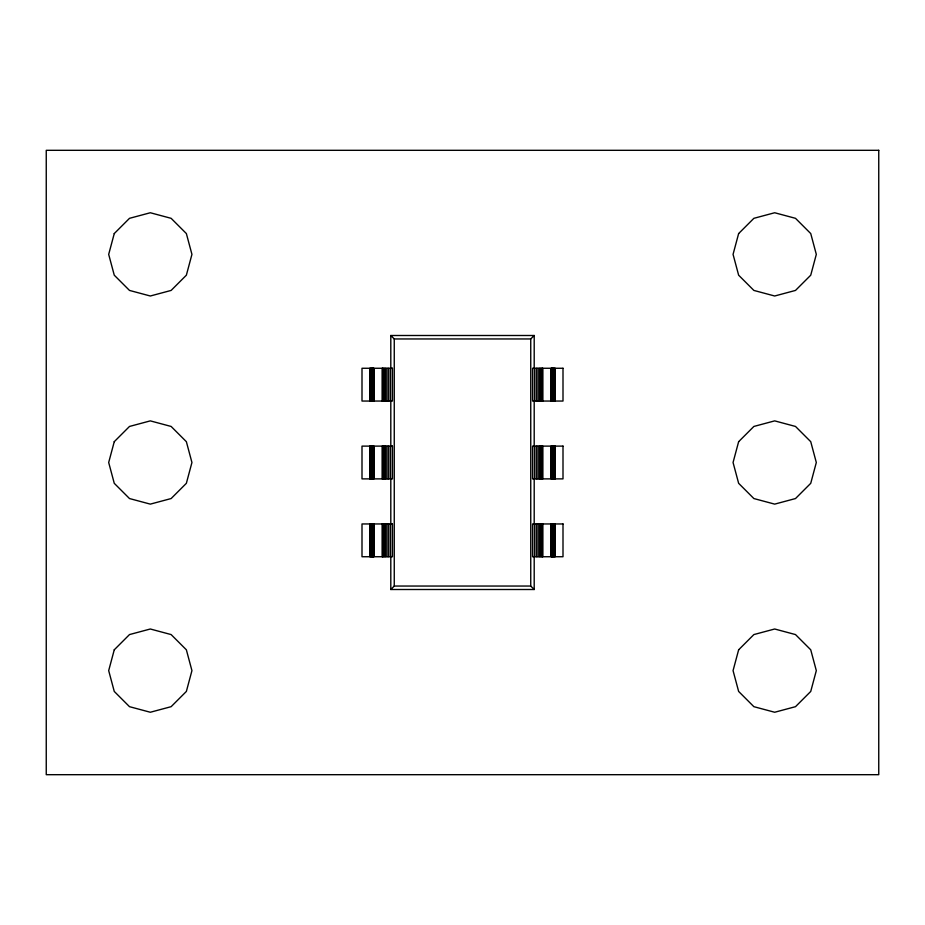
<?xml version="1.0" encoding="UTF-8"?>
<svg xmlns="http://www.w3.org/2000/svg" width="925" height="925" viewBox="0 0 925 925"><rect width="100%" height="100%" fill="white"/><g stroke="black" fill="none" stroke-linecap="round" stroke-linejoin="round"><path stroke-width="1.39" d="M390.801 556.307L390.801 589.502L534.199 589.502L530.742 586.045L530.742 338.955L534.199 335.498L534.199 368.693M390.801 589.502L394.258 586.045L530.742 586.045M390.801 368.693L390.801 335.498L534.199 335.498M390.801 335.498L394.258 338.955L530.742 338.955M555.243 368.266L555.243 401.045M555.243 446.116L555.243 478.884M555.243 523.955L555.243 556.734M554.595 368.266L554.595 401.045M554.595 446.116L554.595 478.884M554.595 523.955L554.595 556.734M553.959 368.266L553.959 401.045M553.959 446.116L553.959 478.884M553.959 523.955L553.959 556.734M553.358 368.266L553.358 401.045M553.358 446.116L553.358 478.884M553.358 523.955L553.358 556.734M552.815 368.266L552.815 401.045M552.815 446.116L552.815 478.884M552.815 523.955L552.815 556.734M552.317 368.266L552.317 401.045M552.317 446.116L552.317 478.884M552.317 523.955L552.317 556.734M551.901 368.266L551.901 401.045M551.901 446.116L551.901 478.884M551.901 523.955L551.901 556.734M551.566 368.266L551.566 401.045M551.566 446.116L551.566 478.884M551.566 523.955L551.566 556.734M551.335 368.266L551.335 401.045M551.335 446.116L551.335 478.884M551.335 523.955L551.335 556.734M551.184 368.266L551.184 401.045M551.184 446.116L551.184 478.884M551.184 523.955L551.184 556.734M542.802 368.266L542.802 401.045M542.802 446.116L542.802 478.884M542.802 523.955L542.802 556.734M542.385 368.266L542.385 401.045M542.385 446.116L542.385 478.884M542.385 523.955L542.385 556.734M541.657 368.266L541.657 401.045M541.657 446.116L541.657 478.884M541.657 523.955L541.657 556.734M540.663 368.266L540.663 401.045M540.663 446.116L540.663 478.884M540.663 523.955L540.663 556.734M539.414 368.266L539.414 401.045M539.414 446.116L539.414 478.884M539.414 523.955L539.414 556.734M537.934 368.266L537.934 401.045M537.934 446.116L537.934 478.884M537.934 523.955L537.934 556.734M536.28 368.266L536.28 401.045M536.28 446.116L536.28 478.884M536.28 523.955L536.28 556.734M534.477 368.266L534.477 401.045M534.477 446.116L534.477 478.884M534.477 523.955L534.477 556.734M534.199 400.444L534.199 446.625M534.199 478.375L534.199 524.556M534.199 556.307L534.199 589.502M394.258 338.955L394.258 586.045M390.801 400.444L390.801 446.625M390.801 478.375L390.801 524.556M390.523 368.266L390.523 401.045M390.523 446.116L390.523 478.884M390.523 523.955L390.523 556.734M388.72 368.266L388.72 401.045M388.72 446.116L388.72 478.884M388.72 523.955L388.72 556.734M387.066 368.266L387.066 401.045M387.066 446.116L387.066 478.884M387.066 523.955L387.066 556.734M385.586 368.266L385.586 401.045M385.586 446.116L385.586 478.884M385.586 523.955L385.586 556.734M384.337 368.266L384.337 401.045M384.337 446.116L384.337 478.884M384.337 523.955L384.337 556.734M383.343 368.266L383.343 401.045M383.343 446.116L383.343 478.884M383.343 523.955L383.343 556.734M382.615 368.266L382.615 401.045M382.615 446.116L382.615 478.884M382.615 523.955L382.615 556.734M382.198 368.266L382.198 401.045M382.198 446.116L382.198 478.884M382.198 523.955L382.198 556.734M373.816 368.266L373.816 401.045M373.816 446.116L373.816 478.884M373.816 523.955L373.816 556.734M373.665 368.266L373.665 401.045M373.665 446.116L373.665 478.884M373.665 523.955L373.665 556.734M373.434 368.266L373.434 401.045M373.434 446.116L373.434 478.884M373.434 523.955L373.434 556.734M373.099 368.266L373.099 401.045M373.099 446.116L373.099 478.884M373.099 523.955L373.099 556.734M372.683 368.266L372.683 401.045M372.683 446.116L372.683 478.884M372.683 523.955L372.683 556.734M372.185 368.266L372.185 401.045M372.185 446.116L372.185 478.884M372.185 523.955L372.185 556.734M371.63 368.266L371.63 401.045M371.63 446.116L371.63 478.884M371.63 523.955L371.63 556.734M371.041 368.266L371.041 401.045M371.041 446.116L371.041 478.884M371.041 523.955L371.041 556.734M370.405 368.266L370.405 401.045M370.405 446.116L370.405 478.884M370.405 523.955L370.405 556.734M369.757 368.266L369.757 401.045M369.757 446.116L369.757 478.884M369.757 523.955L369.757 556.734M114.261 233.562L108.688 254.375L114.261 275.188L129.5 290.427L150.312 296L171.125 290.427L186.364 275.188L191.938 254.375L186.364 233.562L171.125 218.323L150.312 212.75L129.5 218.323L114.261 233.562M114.261 441.688L108.688 462.5L114.261 483.312L129.5 498.552L150.312 504.125L171.125 498.552L186.364 483.312L191.938 462.5L186.364 441.688L171.125 426.448L150.312 420.875L129.5 426.448L114.261 441.688M114.261 649.812L108.688 670.625L114.261 691.438L129.5 706.677L150.312 712.25L171.125 706.677L186.364 691.438L191.938 670.625L186.364 649.812L171.125 634.573L150.312 629L129.5 634.573L114.261 649.812M738.636 233.562L733.062 254.375L738.636 275.188L753.875 290.427L774.688 296L795.5 290.427L810.739 275.188L816.312 254.375L810.739 233.562L795.5 218.323L774.688 212.75L753.875 218.323L738.636 233.562M738.636 441.688L733.062 462.5L738.636 483.312L753.875 498.552L774.688 504.125L795.5 498.552L810.739 483.312L816.312 462.5L810.739 441.688L795.5 426.448L774.688 420.875L753.875 426.448L738.636 441.688M738.636 649.812L733.062 670.625L738.636 691.438L753.875 706.677L774.688 712.25L795.5 706.677L810.739 691.438L816.312 670.625L810.739 649.812L795.5 634.573L774.688 629L753.875 634.573L738.636 649.812M878.75 150.312L46.25 150.312L46.25 774.688L878.75 774.688L878.75 150.312M392.42 368.266L361.999 368.266L361.999 401.045L392.42 401.045L392.42 368.266M563.001 368.266L532.58 368.266L532.58 401.045L563.001 401.045L563.001 368.266M392.42 446.116L361.999 446.116L361.999 478.884L392.42 478.884L392.42 446.116M563.001 446.116L532.58 446.116L532.58 478.884L563.001 478.884L563.001 446.116M392.42 523.955L361.999 523.955L361.999 556.734L392.42 556.734L392.42 523.955M563.001 523.955L532.58 523.955L532.58 556.734L563.001 556.734L563.001 523.955"/></g></svg>
